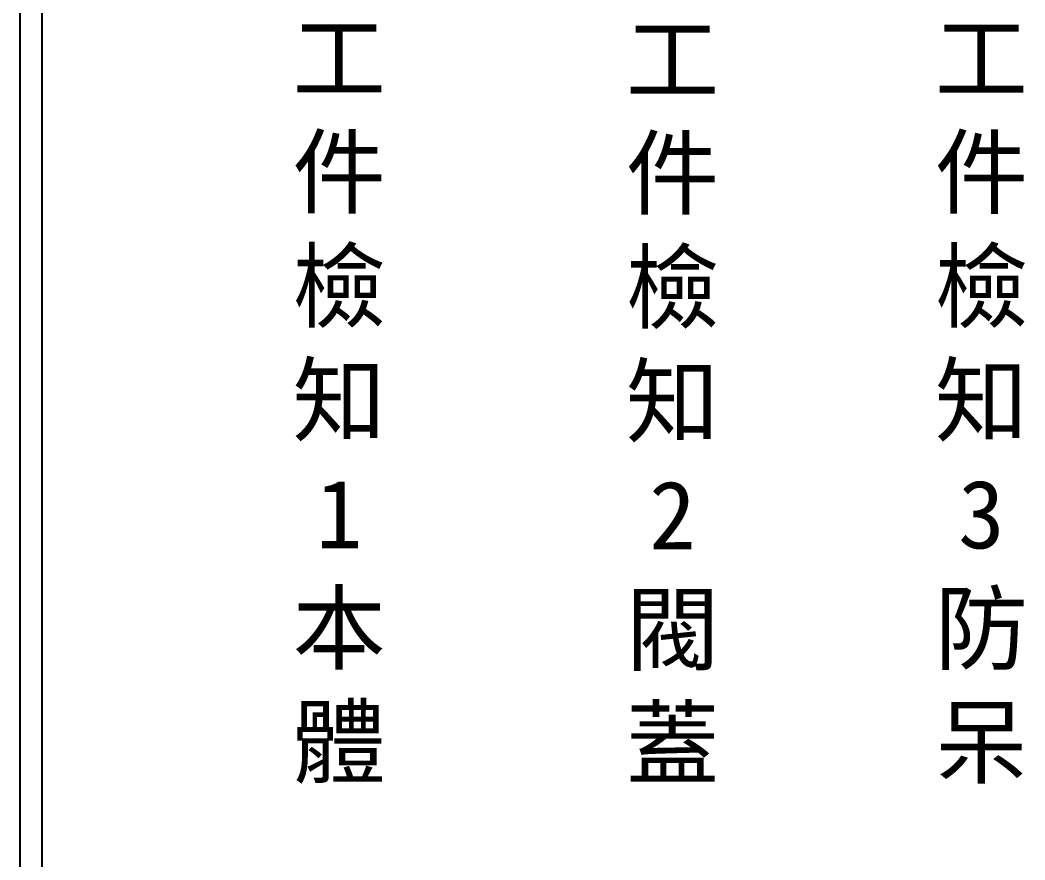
# Model space of a CAD drawing. Extents: x 275 to 562, y 265 to 469.
# Drawn here: x 274.9 to 332.2, y 312.8 to 360.7 of the extents above; entities that cross this region are included whole.
import ezdxf

# ---------------------------------------------------------------- set-up
doc = ezdxf.new("R2010")
doc.units = 0
doc.layers.add('圖框層', color=7, linetype='CONTINUOUS')
doc.layers.add('標尺寸層', color=3, linetype='CONTINUOUS')
doc.styles.add('CNS', font='romanc.shx', dxfattribs={"bigfont": 'chineset.shx'})

msp = doc.modelspace()

# ---------------------------------------------------------------- linework, layer by layer
at = {"layer": '圖框層', "color": 7}
for p, q in [((274.898, 264.945), (274.898, 468.914)), ((276.148, 266.195), (276.148, 467.665))]:
    msp.add_line(p, q, dxfattribs=at)

# ---------------------------------------------------------------- texts
at = {"layer": '標尺寸層', "color": 7, "char_height": 3.9, "width": 4.96081, "attachment_point": 5, "style": 'CNS'}
for s, insert in [('{\\fDFKai-SB|b0|i0|c136|p65;工件檢知1\\P本體}', (293.083, 338.851)), ('{\\fDFKai-SB|b0|i0|c136|p65;工件檢知2\\P閥蓋}', (312.086, 338.884)), ('{\\fDFKai-SB|b0|i0|c136|p65;工件檢知3\\P防呆}', (329.696, 338.851))]:
    msp.add_mtext(s, dxfattribs=dict(at, insert=insert))

doc.saveas('drawing.dxf')
